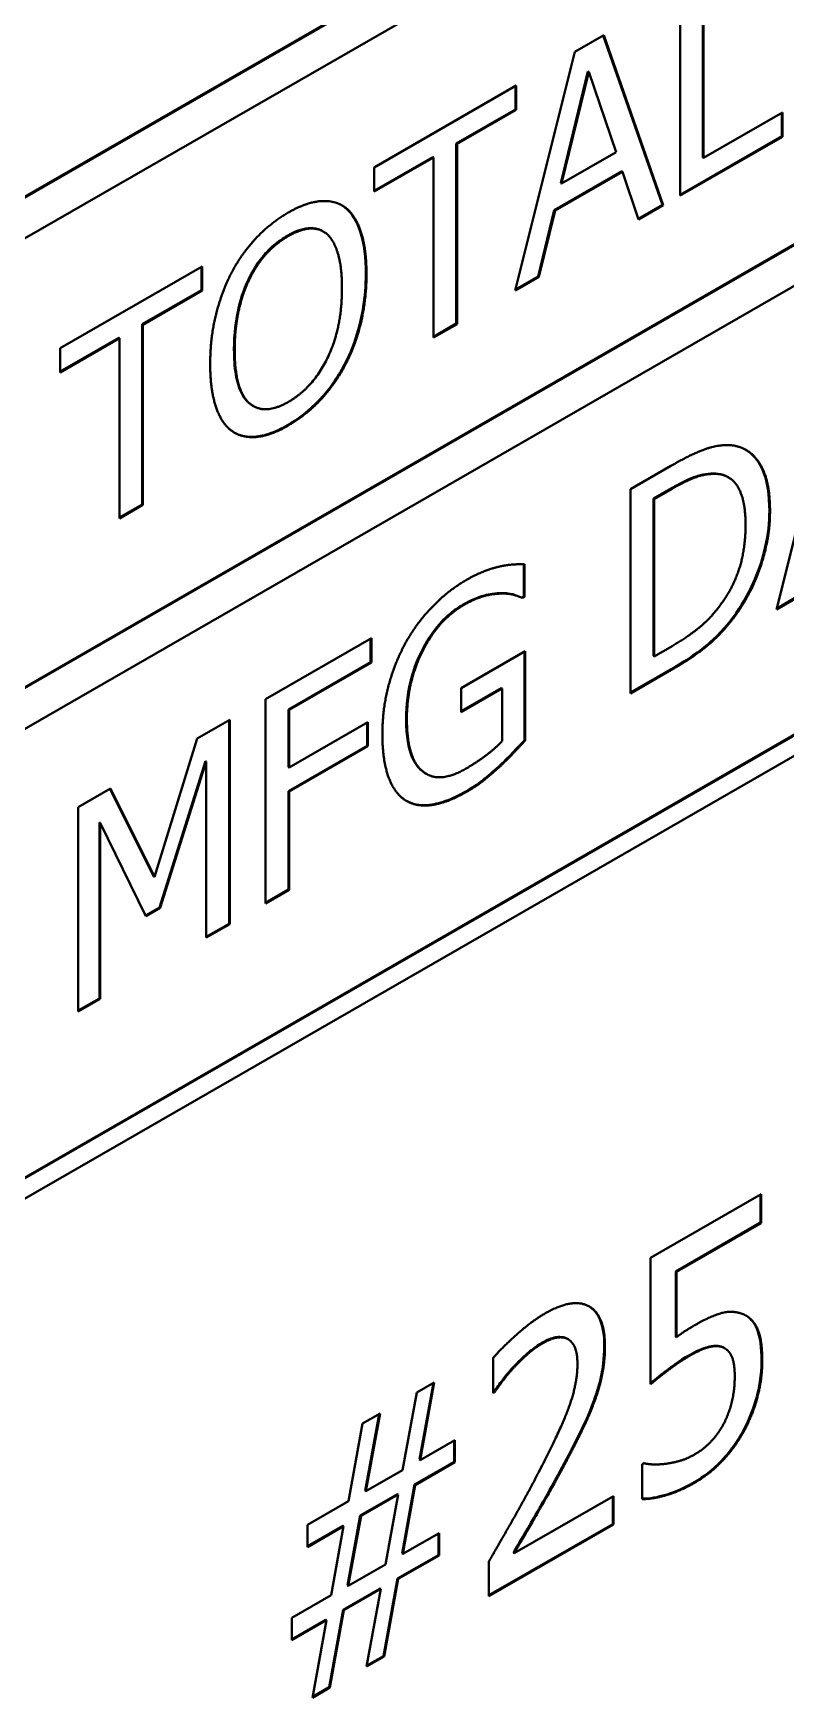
# Model space of a CAD drawing. Header units: millimetres. Extents: x 0 to 5945, y 0 to 4205.
# Drawn here: x 5611.98 to 5615.74, y 3409.63 to 3417.95 of the extents above; entities that cross this region are included whole.
import ezdxf

# ---------------------------------------------------------------- set-up
doc = ezdxf.new("R2010")
doc.units = ezdxf.units.MM
doc.header["$LTSCALE"] = 5
doc.layers.add('가시적인 것(ISO)', color=3, linetype='Continuous', lineweight=40)
doc.layers.add('가시적인 좁은 것(ISO)', color=3, linetype='Continuous', lineweight=35)

msp = doc.modelspace()

# ---------------------------------------------------------------- linework, layer by layer
at = {"layer": '가시적인 것(ISO)'}
for p, q in [((5611.495, 3416.8854), (5627.2246, 3425.9435)), ((5627.2282, 3425.9414), (5611.495, 3416.8813)), ((5611.495, 3416.677), (5627.2282, 3425.7371)), ((5611.495, 3414.4328), (5627.2246, 3423.4908)), ((5627.2282, 3423.4888), (5611.495, 3414.4287)), ((5611.495, 3414.2243), (5627.2282, 3423.2844)), ((5611.495, 3411.9801), (5627.2246, 3421.0382)), ((5627.2282, 3421.0362), (5611.495, 3411.9761)), ((5627.3165, 3420.9849), (5611.4066, 3411.823)), ((5615.3227, 3418.2301), (5615.3227, 3417.3332)), ((5615.3263, 3418.2322), (5615.3263, 3417.3311)), ((5615.2088, 3417.1426), (5615.2088, 3418.1645)), ((5614.6824, 3417.8614), (5614.827, 3417.9447)), ((5614.8247, 3417.9433), (5615.1215, 3417.0964)), ((5614.827, 3417.9447), (5615.125, 3417.0943)), ((5614.3844, 3416.6678), (5614.6824, 3417.8614)), ((5614.7483, 3417.7643), (5614.6122, 3417.2048)), ((5614.7518, 3417.7622), (5614.6157, 3417.2027)), ((5614.7483, 3417.7643), (5614.7518, 3417.7622)), ((5614.8886, 3417.3599), (5614.7518, 3417.7622)), ((5613.6796, 3417.2839), (5614.3901, 3417.6931)), ((5614.3866, 3417.691), (5614.3866, 3417.5742)), ((5614.3901, 3417.6931), (5614.3901, 3417.5722)), ((5614.3866, 3417.5742), (5614.09, 3417.4034)), ((5614.3901, 3417.5722), (5614.0936, 3417.4014)), ((5614.3866, 3417.5742), (5614.3901, 3417.5722)), ((5615.3263, 3417.3311), (5615.721, 3417.5584)), ((5615.7174, 3417.5564), (5615.7174, 3417.4395)), ((5615.721, 3417.5584), (5615.721, 3417.4375)), ((5615.7174, 3417.4395), (5615.2088, 3417.1467)), ((5615.721, 3417.4375), (5615.2088, 3417.1426)), ((5615.7174, 3417.4395), (5615.721, 3417.4375)), ((5614.09, 3417.4034), (5614.0936, 3417.4014)), ((5614.09, 3417.4034), (5614.09, 3416.5024)), ((5614.0936, 3417.4014), (5614.0936, 3416.5004)), ((5614.6157, 3417.2027), (5614.8886, 3417.3599)), ((5613.9726, 3417.3358), (5613.6796, 3417.1671)), ((5613.9761, 3417.3337), (5613.6796, 3417.163)), ((5613.6796, 3417.163), (5613.6796, 3417.2839)), ((5613.9726, 3417.3358), (5613.9761, 3417.3337)), ((5613.9761, 3416.4327), (5613.9761, 3417.3337)), ((5614.9173, 3417.2645), (5614.58, 3417.0702)), ((5614.9209, 3417.2625), (5614.5835, 3417.0682)), ((5614.9173, 3417.2645), (5614.9209, 3417.2625)), ((5615.0011, 3417.023), (5614.9209, 3417.2625)), ((5615.3227, 3417.3332), (5615.3263, 3417.3311)), ((5614.6122, 3417.2048), (5614.6157, 3417.2027)), ((5615.1215, 3417.0964), (5615, 3417.0264)), ((5615.125, 3417.0943), (5615.0011, 3417.023)), ((5615.1215, 3417.0964), (5615.125, 3417.0943)), ((5613.5313, 3417.0858), (5613.5349, 3417.0838)), ((5614.58, 3417.0702), (5614.4997, 3416.7383)), ((5614.5835, 3417.0682), (5614.5033, 3416.7363)), ((5614.58, 3417.0702), (5614.5835, 3417.0682)), ((5613.4208, 3416.9656), (5613.4243, 3416.9636)), ((5612.1095, 3416.3797), (5612.82, 3416.7889)), ((5612.8165, 3416.7869), (5612.8165, 3416.67)), ((5612.82, 3416.7889), (5612.82, 3416.668)), ((5614.5033, 3416.7363), (5614.3844, 3416.6678)), ((5614.4997, 3416.7383), (5614.3856, 3416.6726)), ((5614.4997, 3416.7383), (5614.5033, 3416.7363)), ((5612.8165, 3416.67), (5612.52, 3416.4993)), ((5612.82, 3416.668), (5612.5235, 3416.4972)), ((5612.8165, 3416.67), (5612.82, 3416.668)), ((5612.4025, 3416.4316), (5612.1095, 3416.2629)), ((5612.406, 3416.4296), (5612.1095, 3416.2588)), ((5612.4025, 3416.4316), (5612.406, 3416.4296)), ((5612.406, 3415.5286), (5612.406, 3416.4296)), ((5612.52, 3416.4993), (5612.52, 3415.5983)), ((5612.52, 3416.4993), (5612.5235, 3416.4972)), ((5612.5235, 3416.4972), (5612.5235, 3415.5962)), ((5614.09, 3416.5024), (5613.9761, 3416.4368)), ((5614.0936, 3416.5004), (5613.9761, 3416.4327)), ((5614.09, 3416.5024), (5614.0936, 3416.5004)), ((5612.1095, 3416.2588), (5612.1095, 3416.3797)), ((5615.6909, 3415.0731), (5615.9888, 3416.2666)), ((5613.0726, 3416.0919), (5613.0762, 3416.0898)), ((5614.9617, 3415.6751), (5615.163, 3415.791)), ((5614.9617, 3414.6532), (5614.9617, 3415.6751)), ((5615.1652, 3415.6787), (5615.0756, 3415.6272)), ((5615.1687, 3415.6767), (5615.0792, 3415.6251)), ((5615.4466, 3415.7361), (5615.4501, 3415.7341)), ((5612.52, 3415.5983), (5612.406, 3415.5326)), ((5612.5235, 3415.5962), (5612.406, 3415.5286)), ((5612.52, 3415.5983), (5612.5235, 3415.5962)), ((5615.0756, 3415.6272), (5615.0756, 3414.8404)), ((5615.0756, 3415.6272), (5615.0792, 3415.6251)), ((5615.0792, 3415.6251), (5615.0792, 3414.8384)), ((5614.4274, 3415.2999), (5614.4274, 3415.1379)), ((5614.4309, 3415.2999), (5614.4309, 3415.1359)), ((5614.3056, 3415.1539), (5614.3092, 3415.1519)), ((5614.4274, 3415.1379), (5614.4174, 3415.1322)), ((5614.4174, 3415.1322), (5614.4209, 3415.1301)), ((5614.4309, 3415.1359), (5614.4209, 3415.1301)), ((5614.4274, 3415.1379), (5614.4309, 3415.1359)), ((5615.8098, 3415.1415), (5615.6909, 3415.0731)), ((5615.8062, 3415.1436), (5615.6921, 3415.0778)), ((5615.4746, 3415.0346), (5615.4781, 3415.0325)), ((5613.1366, 3414.6241), (5613.6652, 3414.9285)), ((5613.6617, 3414.9265), (5613.6617, 3414.8096)), ((5613.6652, 3414.9285), (5613.6652, 3414.8076)), ((5614.1136, 3414.6791), (5614.4345, 3414.8639)), ((5614.431, 3414.8618), (5614.431, 3414.4195)), ((5614.4345, 3414.8639), (5614.4345, 3414.4175)), ((5615.0756, 3414.8404), (5615.0792, 3414.8384)), ((5615.0792, 3414.8384), (5615.1687, 3414.89)), ((5613.6617, 3414.8096), (5613.2506, 3414.5729)), ((5613.6652, 3414.8076), (5613.2541, 3414.5708)), ((5613.6617, 3414.8096), (5613.6652, 3414.8076)), ((5615.1616, 3414.7723), (5614.9617, 3414.6572)), ((5615.1651, 3414.7703), (5614.9617, 3414.6532)), ((5614.315, 3414.6798), (5614.1136, 3414.5639)), ((5614.1136, 3414.5598), (5614.1136, 3414.6791)), ((5614.3185, 3414.6778), (5614.1136, 3414.5598)), ((5614.315, 3414.6798), (5614.3185, 3414.6778)), ((5614.3185, 3414.4136), (5614.3185, 3414.6778)), ((5613.1366, 3413.6022), (5613.1366, 3414.6241)), ((5612.7943, 3414.4269), (5612.9576, 3414.521)), ((5612.954, 3414.5189), (5612.954, 3413.5011)), ((5612.9576, 3414.521), (5612.9576, 3413.499)), ((5613.2506, 3414.5729), (5613.2506, 3414.2847)), ((5613.2506, 3414.5729), (5613.2541, 3414.5708)), ((5613.2541, 3414.5708), (5613.2541, 3414.2826)), ((5613.2541, 3414.2826), (5613.6481, 3414.5095)), ((5613.6445, 3414.5075), (5613.6445, 3414.3906)), ((5613.6481, 3414.5095), (5613.6481, 3414.3886)), ((5612.5808, 3413.7351), (5612.7943, 3414.4269)), ((5613.6445, 3414.3906), (5613.2506, 3414.1638)), ((5613.6481, 3414.3886), (5613.2541, 3414.1617)), ((5613.6445, 3414.3906), (5613.6481, 3414.3886)), ((5614.431, 3414.4195), (5614.4345, 3414.4175)), ((5612.8366, 3414.3138), (5612.6059, 3413.5822)), ((5612.8401, 3414.3117), (5612.6095, 3413.5802)), ((5612.8366, 3414.3138), (5612.8401, 3414.3117)), ((5612.8401, 3413.4314), (5612.8401, 3414.3117)), ((5613.2506, 3414.2847), (5613.2541, 3414.2826)), ((5613.9203, 3414.2637), (5613.9238, 3414.2617)), ((5612.1997, 3414.0846), (5612.3602, 3414.177)), ((5612.3582, 3414.1758), (5612.5773, 3413.7371)), ((5612.3602, 3414.177), (5612.5808, 3413.7351)), ((5613.9372, 3414.252), (5613.9408, 3414.2499)), ((5613.2506, 3414.1638), (5613.2506, 3413.6718)), ((5613.2506, 3414.1638), (5613.2541, 3414.1617)), ((5613.2541, 3414.1617), (5613.2541, 3413.6698)), ((5612.1997, 3413.0626), (5612.1997, 3414.0846)), ((5612.3058, 3414.0081), (5612.3093, 3414.0061)), ((5612.3058, 3414.0081), (5612.3058, 3413.1278)), ((5612.5378, 3413.5389), (5612.3093, 3414.0061)), ((5612.3093, 3414.0061), (5612.3093, 3413.1258)), ((5612.5773, 3413.7371), (5612.5808, 3413.7351)), ((5613.2506, 3413.6718), (5613.1366, 3413.6062)), ((5613.2541, 3413.6698), (5613.1366, 3413.6022)), ((5613.2506, 3413.6718), (5613.2541, 3413.6698)), ((5612.6059, 3413.5822), (5612.5363, 3413.5421)), ((5612.6095, 3413.5802), (5612.5378, 3413.5389)), ((5612.6059, 3413.5822), (5612.6095, 3413.5802)), ((5612.954, 3413.5011), (5612.8401, 3413.4355)), ((5612.9576, 3413.499), (5612.8401, 3413.4314)), ((5612.954, 3413.5011), (5612.9576, 3413.499)), ((5612.3058, 3413.1278), (5612.1997, 3413.0667)), ((5612.3093, 3413.1258), (5612.1997, 3413.0626)), ((5612.3058, 3413.1278), (5612.3093, 3413.1258)), ((5615.061, 3411.8298), (5615.6137, 3412.148)), ((5615.6101, 3412.146), (5615.6101, 3412.006)), ((5615.6137, 3412.148), (5615.6137, 3412.0039)), ((5615.6101, 3412.006), (5615.1872, 3411.7624)), ((5615.6137, 3412.0039), (5615.1908, 3411.7604)), ((5615.6101, 3412.006), (5615.6137, 3412.0039)), ((5615.061, 3411.1977), (5615.061, 3411.8298)), ((5615.1872, 3411.7624), (5615.1872, 3411.4355)), ((5615.1872, 3411.7624), (5615.1908, 3411.7604)), ((5615.1908, 3411.7604), (5615.1908, 3411.4335)), ((5615.1872, 3411.4355), (5615.1908, 3411.4335)), ((5614.6457, 3411.4249), (5614.6492, 3411.4229)), ((5615.4219, 3411.3828), (5615.4254, 3411.3808)), ((5615.429, 3411.3792), (5615.4326, 3411.3772)), ((5614.2736, 3411.1538), (5614.2736, 3411.3287)), ((5613.892, 3411.1566), (5613.9797, 3411.2071)), ((5613.9753, 3411.2046), (5613.9057, 3410.8207)), ((5613.9797, 3411.2071), (5613.9092, 3410.8187)), ((5613.8215, 3410.7682), (5613.892, 3411.1566)), ((5614.2778, 3411.1603), (5614.2736, 3411.1578)), ((5614.2814, 3411.1582), (5614.2736, 3411.1538)), ((5614.2778, 3411.1603), (5614.2814, 3411.1582)), ((5613.6213, 3411.0007), (5613.7089, 3411.0512)), ((5613.7046, 3411.0487), (5613.6341, 3410.6643)), ((5613.7089, 3411.0512), (5613.6376, 3410.6623)), ((5613.5508, 3410.6123), (5613.6213, 3411.0007)), ((5613.9092, 3410.8187), (5614.0828, 3410.9187)), ((5614.0793, 3410.9166), (5614.0793, 3410.8094)), ((5614.0828, 3410.9187), (5614.0828, 3410.8074)), ((5613.6376, 3410.6623), (5613.8215, 3410.7682)), ((5614.0793, 3410.8094), (5613.8816, 3410.6956)), ((5614.0828, 3410.8074), (5613.8851, 3410.6935)), ((5613.9057, 3410.8207), (5613.9092, 3410.8187)), ((5614.0793, 3410.8094), (5614.0828, 3410.8074)), ((5615.0197, 3410.7973), (5615.0292, 3410.8028)), ((5615.0197, 3410.6234), (5615.0197, 3410.7973)), ((5613.8816, 3410.6956), (5613.8197, 3410.3508)), ((5613.8851, 3410.6935), (5613.8233, 3410.3488)), ((5613.8816, 3410.6956), (5613.8851, 3410.6935)), ((5613.3462, 3410.4945), (5613.5508, 3410.6123)), ((5613.7965, 3410.6485), (5613.61, 3410.5411)), ((5613.8, 3410.6465), (5613.6135, 3410.5391)), ((5613.6341, 3410.6643), (5613.6376, 3410.6623)), ((5613.7364, 3410.2968), (5613.8, 3410.6465)), ((5613.7965, 3410.6485), (5613.8, 3410.6465)), ((5614.3794, 3410.353), (5614.8753, 3410.6386)), ((5614.8718, 3410.6366), (5614.8718, 3410.4986)), ((5614.8753, 3410.6386), (5614.8753, 3410.4965)), ((5613.61, 3410.5411), (5613.5464, 3410.1915)), ((5613.6135, 3410.5391), (5613.5499, 3410.1894)), ((5613.61, 3410.5411), (5613.6135, 3410.5391)), ((5613.3462, 3410.3832), (5613.3462, 3410.4945)), ((5613.5232, 3410.4891), (5613.3462, 3410.3872)), ((5613.5267, 3410.4871), (5613.3462, 3410.3832)), ((5613.4648, 3410.1424), (5613.5267, 3410.4871)), ((5613.5232, 3410.4891), (5613.5267, 3410.4871)), ((5613.8233, 3410.3488), (5614.0038, 3410.4528)), ((5614.0002, 3410.4507), (5614.0002, 3410.3435)), ((5614.0038, 3410.4528), (5614.0038, 3410.3415)), ((5614.8718, 3410.4986), (5614.253, 3410.1422)), ((5614.8753, 3410.4965), (5614.253, 3410.1382)), ((5614.8718, 3410.4986), (5614.8753, 3410.4965)), ((5613.8197, 3410.3508), (5613.8233, 3410.3488)), ((5614.3758, 3410.3551), (5614.3794, 3410.353)), ((5613.5499, 3410.1894), (5613.7364, 3410.2968)), ((5614.0002, 3410.3435), (5613.7957, 3410.2257)), ((5614.0038, 3410.3415), (5613.7992, 3410.2237)), ((5614.0002, 3410.3435), (5614.0038, 3410.3415)), ((5614.253, 3410.1382), (5614.253, 3410.3121)), ((5613.5464, 3410.1915), (5613.5499, 3410.1894)), ((5613.7957, 3410.2257), (5613.7252, 3409.8383)), ((5613.7992, 3410.2237), (5613.7287, 3409.8362)), ((5613.7957, 3410.2257), (5613.7992, 3410.2237)), ((5613.2671, 3410.0286), (5613.4648, 3410.1424)), ((5613.7088, 3410.1757), (5613.5249, 3410.0698)), ((5613.7124, 3410.1737), (5613.5284, 3410.0677)), ((5613.641, 3409.7857), (5613.7124, 3410.1737)), ((5613.7088, 3410.1757), (5613.7124, 3410.1737)), ((5613.2671, 3409.9173), (5613.2671, 3410.0286)), ((5613.4372, 3410.0193), (5613.2671, 3409.9213)), ((5613.4408, 3410.0172), (5613.2671, 3409.9173)), ((5613.3703, 3409.6298), (5613.4408, 3410.0172)), ((5613.4372, 3410.0193), (5613.4408, 3410.0172)), ((5613.5249, 3410.0698), (5613.4544, 3409.6824)), ((5613.5284, 3410.0677), (5613.458, 3409.6803)), ((5613.5249, 3410.0698), (5613.5284, 3410.0677)), ((5613.7287, 3409.8362), (5613.641, 3409.7857)), ((5613.7252, 3409.8383), (5613.6419, 3409.7903)), ((5613.7252, 3409.8383), (5613.7287, 3409.8362)), ((5613.458, 3409.6803), (5613.3703, 3409.6298)), ((5613.4544, 3409.6824), (5613.3711, 3409.6344)), ((5613.4544, 3409.6824), (5613.458, 3409.6803))]:
    msp.add_line(p, q, dxfattribs=at)
for points, degree in [([(5613.2498, 3417.0579), (5613.3401, 3417.1099), (5613.4847, 3417.1204), (5613.5349, 3417.0838)], 2), ([(5613.5186, 3417.0943), (5613.5229, 3417.0917), (5613.5272, 3417.0889), (5613.5313, 3417.0858)], 3), ([(5612.9654, 3416.7559), (5613.017, 3416.8535), (5613.161, 3417.0068), (5613.2498, 3417.0579)], 2), ([(5613.5349, 3417.0838), (5613.585, 3417.0448), (5613.6409, 3416.8782), (5613.6409, 3416.7507)], 2), ([(5613.2505, 3416.9408), (5613.1868, 3416.904), (5613.0908, 3416.7974), (5613.0543, 3416.7217)], 2), ([(5613.4461, 3416.9474), (5613.411, 3416.9801), (5613.3121, 3416.9762), (5613.2505, 3416.9408)], 2), ([(5613.5184, 3416.6801), (5613.5184, 3416.7812), (5613.4804, 3416.9158), (5613.4461, 3416.9474)], 2), ([(5612.8594, 3416.3006), (5612.8594, 3416.429), (5612.9146, 3416.6562), (5612.9654, 3416.7559)], 2), ([(5613.0543, 3416.7217), (5613.0192, 3416.6493), (5612.9819, 3416.4706), (5612.9819, 3416.3712)], 2), ([(5613.2505, 3416.1109), (5613.373, 3416.1815), (5613.5184, 3416.4789), (5613.5184, 3416.6801)], 2), ([(5613.6409, 3416.7507), (5613.6409, 3416.6264), (5613.5865, 3416.3938), (5613.5349, 3416.2962)], 2), ([(5612.9819, 3416.3712), (5612.9819, 3416.1699), (5613.128, 3416.0404), (5613.2505, 3416.1109)], 2), ([(5612.9647, 3415.9679), (5612.9139, 3416.0065), (5612.8594, 3416.1748), (5612.8594, 3416.3006)], 2), ([(5613.5349, 3416.2962), (5613.4804, 3416.1937), (5613.3365, 3416.0428), (5613.2498, 3415.9929)], 2), ([(5613.2498, 3415.9929), (5613.1603, 3415.9414), (5613.017, 3415.9293), (5612.9647, 3415.9679)], 2), ([(5615.163, 3415.791), (5615.2876, 3415.8628), (5615.4294, 3415.9014), (5615.4796, 3415.8921)], 2), ([(5615.4796, 3415.8921), (5615.5648, 3415.8758), (5615.6586, 3415.7137), (5615.6586, 3415.5646)], 2), ([(5615.4022, 3415.7499), (5615.3549, 3415.755), (5615.2482, 3415.7225), (5615.1687, 3415.6767)], 2), ([(5615.4466, 3415.7361), (5615.4323, 3415.7444), (5615.4163, 3415.7496), (5615.3987, 3415.7519)], 3), ([(5615.5362, 3415.4958), (5615.5362, 3415.6134), (5615.4688, 3415.741), (5615.4022, 3415.7499)], 2), ([(5615.6586, 3415.5646), (5615.6586, 3415.4247), (5615.5605, 3415.1429), (5615.4781, 3415.0325)], 2), ([(5615.413, 3415.0985), (5615.4746, 3415.182), (5615.5362, 3415.3765), (5615.5362, 3415.4958)], 2), ([(5614.1416, 3415.221), (5614.1867, 3415.247), (5614.2683, 3415.2791), (5614.3056, 3415.2873)], 2), ([(5614.3056, 3415.2873), (5614.3357, 3415.2947), (5614.4087, 3415.3003), (5614.4309, 3415.2999)], 2), ([(5613.8364, 3414.9054), (5613.8902, 3415.0034), (5614.0477, 3415.167), (5614.1416, 3415.221)], 2), ([(5614.128, 3415.0956), (5614.0005, 3415.0222), (5613.8429, 3414.7095), (5613.8429, 3414.5248)], 2), ([(5614.3092, 3415.1519), (5614.2734, 3415.152), (5614.181, 3415.1261), (5614.128, 3415.0956)], 2), ([(5614.4209, 3415.1301), (5614.3987, 3415.1397), (5614.3522, 3415.1535), (5614.3092, 3415.1519)], 2), ([(5615.1687, 3414.89), (5615.2468, 3414.9349), (5615.365, 3415.032), (5615.413, 3415.0985)], 2), ([(5615.4781, 3415.0325), (5615.4108, 3414.9449), (5615.2726, 3414.8322), (5615.1651, 3414.7703)], 2), ([(5613.7204, 3414.4501), (5613.7204, 3414.5735), (5613.7806, 3414.8036), (5613.8364, 3414.9054)], 2), ([(5613.8429, 3414.5248), (5613.8429, 3414.4221), (5613.8844, 3414.292), (5613.9238, 3414.2617)], 2), ([(5613.8357, 3414.1182), (5613.7798, 3414.1539), (5613.7204, 3414.3201), (5613.7204, 3414.4501)], 2), ([(5614.1366, 3414.2757), (5614.186, 3414.3042), (5614.2848, 3414.3776), (5614.3185, 3414.4136)], 2), ([(5614.4345, 3414.4175), (5614.4123, 3414.3931), (5614.3364, 3414.3138), (5614.3042, 3414.2844)], 2), ([(5613.9203, 3414.2637), (5613.9257, 3414.2593), (5613.9313, 3414.2554), (5613.9372, 3414.252)], 3), ([(5613.9238, 3414.2617), (5613.9618, 3414.2305), (5614.0692, 3414.2369), (5614.1366, 3414.2757)], 2), ([(5614.3042, 3414.2844), (5614.2605, 3414.2444), (5614.1903, 3414.189), (5614.1408, 3414.1606)], 2), ([(5614.1408, 3414.1606), (5614.047, 3414.1065), (5613.8916, 3414.0833), (5613.8357, 3414.1182)], 2), ([(5614.5324, 3411.5512), (5614.6733, 3411.6324), (5614.8332, 3411.5426), (5614.8332, 3411.3875)], 2), ([(5614.2736, 3411.3287), (5614.3158, 3411.3778), (5614.4653, 3411.5126), (5614.5324, 3411.5512)], 2), ([(5615.2819, 3411.4929), (5615.3592, 3411.5374), (5615.4667, 3411.5685), (5615.5157, 3411.551)], 2), ([(5615.5157, 3411.551), (5615.5664, 3411.5345), (5615.6197, 3411.426), (5615.6197, 3411.3147)], 2), ([(5614.6458, 3411.4247), (5614.6226, 3411.4362), (5614.5599, 3411.4249), (5614.5229, 3411.4036)], 2), ([(5614.6457, 3411.4249), (5614.6446, 3411.4256), (5614.6434, 3411.4262), (5614.6423, 3411.4268)], 3), ([(5615.1908, 3411.4335), (5615.2148, 3411.4513), (5615.263, 3411.482), (5615.2819, 3411.4929)], 2), ([(5614.5229, 3411.4036), (5614.4868, 3411.3828), (5614.4129, 3411.3184), (5614.3785, 3411.2817)], 2), ([(5614.6957, 3411.2994), (5614.6957, 3411.3511), (5614.669, 3411.4132), (5614.6458, 3411.4247)], 2), ([(5614.8332, 3411.3875), (5614.8332, 3411.315), (5614.8057, 3411.1779), (5614.7808, 3411.1119)], 2), ([(5615.4254, 3411.3808), (5615.3962, 3411.3947), (5615.312, 3411.3721), (5615.2595, 3411.3419)], 2), ([(5615.429, 3411.3792), (5615.4267, 3411.3805), (5615.4243, 3411.3817), (5615.4219, 3411.3828)], 3), ([(5615.4821, 3411.2365), (5615.4821, 3411.3021), (5615.4529, 3411.3688), (5615.4254, 3411.3808)], 2), ([(5614.3785, 3411.2817), (5614.3501, 3411.2515), (5614.2977, 3411.1815), (5614.2814, 3411.1582)], 2), ([(5614.4963, 3410.7473), (5614.6114, 3410.9677), (5614.6957, 3411.201), (5614.6957, 3411.2994)], 2), ([(5615.2595, 3411.3419), (5615.2054, 3411.3107), (5615.0945, 3411.226), (5615.061, 3411.1977)], 2), ([(5615.6197, 3411.3147), (5615.6197, 3411.2263), (5615.5733, 3411.0485), (5615.5311, 3410.9686)], 2), ([(5615.4306, 3411.0071), (5615.4555, 3411.0582), (5615.4821, 3411.1709), (5615.4821, 3411.2365)], 2), ([(5614.7808, 3411.1119), (5614.7558, 3411.0439), (5614.6854, 3410.8979), (5614.6467, 3410.825)], 2), ([(5615.5311, 3410.9686), (5615.4882, 3410.8882), (5615.3618, 3410.7508), (5615.2836, 3410.7058)], 2), ([(5615.2853, 3410.8489), (5615.3257, 3410.8722), (5615.4031, 3410.9525), (5615.4306, 3411.0071)], 2), ([(5615.1383, 3410.8), (5615.1779, 3410.8059), (5615.2441, 3410.8251), (5615.2853, 3410.8489)], 2), ([(5614.6467, 3410.825), (5614.5831, 3410.7039), (5614.4266, 3410.4329), (5614.3794, 3410.353)], 2), ([(5615.0292, 3410.8028), (5615.0446, 3410.7978), (5615.1031, 3410.7956), (5615.1383, 3410.8)], 2), ([(5614.253, 3410.3121), (5614.3201, 3410.4272), (5614.4395, 3410.6381), (5614.4963, 3410.7473)], 2), ([(5615.2836, 3410.7058), (5615.2114, 3410.6642), (5615.0713, 3410.6223), (5615.0197, 3410.6234)], 2)]:
    msp.add_open_spline(points, degree=degree, dxfattribs=at)
for points, knots in [([(5613.5313, 3417.0858), (5613.5699, 3417.0558), (5613.5939, 3417.0097), (5613.6298, 3416.9026), (5613.6374, 3416.829), (5613.6374, 3416.7527)], [-0.09854339, -0.09854339, -0.09854339, -0.09854339, -0.05603488, -0.05603488, 0, 0, 0, 0]), ([(5613.247, 3416.9428), (5613.2237, 3416.9294), (5613.2004, 3416.9134), (5613.1514, 3416.8717), (5613.1323, 3416.8501), (5613.0923, 3416.8005), (5613.0697, 3416.7631), (5613.0507, 3416.7238)], [-0.05013354, -0.05013354, -0.05013354, -0.05013354, -0.03915095, -0.03915095, -0.02635267, -0.02635267, 0, 0, 0, 0]), ([(5613.4208, 3416.9656), (5613.4143, 3416.9693), (5613.4074, 3416.9724), (5613.3845, 3416.9798), (5613.3675, 3416.9814), (5613.3167, 3416.9765), (5613.2822, 3416.963), (5613.247, 3416.9428)], [-0.05452309, -0.05452309, -0.05452309, -0.05452309, -0.04668159, -0.04668159, -0.0298476, -0.0298476, 0, 0, 0, 0]), ([(5613.0507, 3416.7238), (5613.0249, 3416.6706), (5613.0081, 3416.6152), (5612.9883, 3416.5202), (5612.9784, 3416.457), (5612.9784, 3416.3732)], [-0.1397911, -0.1397911, -0.1397911, -0.1397911, -0.0615246, -0.0615246, 0, 0, 0, 0]), ([(5613.6374, 3416.7527), (5613.6374, 3416.6279), (5613.6171, 3416.5337), (5613.5835, 3416.4133), (5613.5613, 3416.3549), (5613.5313, 3416.2983)], [-0.07947298, -0.07947298, -0.07947298, -0.07947298, -0.03850411, -0.03850411, 0, 0, 0, 0]), ([(5612.9784, 3416.3732), (5612.9784, 3416.3295), (5612.981, 3416.2864), (5612.9933, 3416.2138), (5613.0022, 3416.1824), (5613.034, 3416.1186), (5613.056, 3416.1014), (5613.0726, 3416.0919)], [-0.10428566, -0.10428566, -0.10428566, -0.10428566, -0.08816651, -0.08816651, -0.07438287, -0.07438287, -0.05498021, -0.05498021, -0.05498021, -0.05498021]), ([(5613.5313, 3416.2983), (5613.5137, 3416.265), (5613.4942, 3416.233), (5613.4445, 3416.1631), (5613.4197, 3416.1358), (5613.3544, 3416.0673), (5613.3009, 3416.0264), (5613.2463, 3415.995)], [-0.07035374, -0.07035374, -0.07035374, -0.07035374, -0.05988371, -0.05988371, -0.04632861, -0.04632861, 0, 0, 0, 0]), ([(5613.2463, 3415.995), (5613.2146, 3415.9767), (5613.1829, 3415.9618), (5613.123, 3415.9421), (5613.0953, 3415.9369), (5613.0353, 3415.9361), (5613.0056, 3415.9435), (5612.9794, 3415.9582)], [-0.09093446, -0.09093446, -0.09093446, -0.09093446, -0.06411402, -0.06411402, -0.03908731, -0.03908731, -0.00753045, -0.00753045, -0.00753045, -0.00753045]), ([(5615.5367, 3415.8716), (5615.5453, 3415.8665), (5615.5535, 3415.8607), (5615.583, 3415.8357), (5615.6046, 3415.8089), (5615.6459, 3415.7146), (5615.6551, 3415.643), (5615.6551, 3415.5667)], [-0.1069003, -0.1069003, -0.1069003, -0.1069003, -0.0934419, -0.0934419, -0.0560245, -0.0560245, 0, 0, 0, 0]), ([(5615.3987, 3415.7519), (5615.3672, 3415.7553), (5615.3336, 3415.7516), (5615.2762, 3415.7341), (5615.2358, 3415.7194), (5615.1652, 3415.6787)], [-0.1576458, -0.1576458, -0.1576458, -0.1576458, -0.059904, -0.059904, 0, 0, 0, 0]), ([(5615.6551, 3415.5667), (5615.6551, 3415.5092), (5615.6489, 3415.4488), (5615.618, 3415.3116), (5615.5941, 3415.25), (5615.5475, 3415.1455), (5615.5144, 3415.0879), (5615.4746, 3415.0346)], [-0.09408021, -0.09408021, -0.09408021, -0.09408021, -0.06940034, -0.06940034, -0.04049023, -0.04049023, 0, 0, 0, 0]), ([(5614.1244, 3415.0976), (5614.1052, 3415.0866), (5614.0861, 3415.0737), (5614.0495, 3415.0444), (5614.0322, 3415.0284), (5613.9846, 3414.9773), (5613.9577, 3414.9396), (5613.9123, 3414.8591), (5613.8871, 3414.8063), (5613.847, 3414.6656), (5613.8393, 3414.5935), (5613.8393, 3414.5268)], [-0.1907263, -0.1907263, -0.1907263, -0.1907263, -0.1642279, -0.1642279, -0.13916, -0.13916, -0.092705, -0.092705, -0.0489224, -0.0489224, 0, 0, 0, 0]), ([(5614.3056, 3415.1539), (5614.2744, 3415.154), (5614.2424, 3415.1463), (5614.1912, 3415.132), (5614.1579, 3415.1169), (5614.1244, 3415.0976)], [-0.04479022, -0.04479022, -0.04479022, -0.04479022, -0.02837861, -0.02837861, 0, 0, 0, 0]), ([(5614.4174, 3415.1322), (5614.4027, 3415.1385), (5614.3875, 3415.144), (5614.3539, 3415.1539), (5614.3295, 3415.1548), (5614.3056, 3415.1539)], [-0.0416334, -0.0416334, -0.0416334, -0.0416334, -0.02229884, -0.02229884, 0, 0, 0, 0]), ([(5615.4746, 3415.0346), (5615.4124, 3414.9536), (5615.363, 3414.9108), (5615.2831, 3414.8456), (5615.2175, 3414.8045), (5615.1616, 3414.7723)], [-0.06880073, -0.06880073, -0.06880073, -0.06880073, -0.04741805, -0.04741805, 0, 0, 0, 0]), ([(5613.8393, 3414.5268), (5613.8393, 3414.4328), (5613.8524, 3414.3769), (5613.8793, 3414.3085), (5613.8967, 3414.2819), (5613.9203, 3414.2637)], [-0.06571072, -0.06571072, -0.06571072, -0.06571072, -0.03072622, -0.03072622, 0, 0, 0, 0]), ([(5614.431, 3414.4195), (5614.4082, 3414.3945), (5614.3765, 3414.3615), (5614.3481, 3414.3317), (5614.3242, 3414.3079), (5614.3006, 3414.2865)], [-0.02607044, -0.02607044, -0.02607044, -0.02607044, -0.02082006, -0.02082006, 0, 0, 0, 0]), ([(5614.3006, 3414.2865), (5614.2747, 3414.2627), (5614.2484, 3414.2397), (5614.1948, 3414.1974), (5614.1647, 3414.1784), (5614.1373, 3414.1626)], [-0.04611182, -0.04611182, -0.04611182, -0.04611182, -0.02323585, -0.02323585, 0, 0, 0, 0]), ([(5614.1373, 3414.1626), (5614.1034, 3414.1431), (5614.0696, 3414.1269), (5614.0053, 3414.1041), (5613.9746, 3414.0968), (5613.9057, 3414.0918), (5613.8701, 3414.0988), (5613.8392, 3414.1161)], [-0.0951454, -0.0951454, -0.0951454, -0.0951454, -0.0664999, -0.0664999, -0.03983799, -0.03983799, -0.00281639, -0.00281639, -0.00281639, -0.00281639]), ([(5614.7526, 3411.5878), (5614.7765, 3411.5735), (5614.7947, 3411.5517), (5614.8235, 3411.4856), (5614.8297, 3411.4394), (5614.8297, 3411.3896)], [-0.06538306, -0.06538306, -0.06538306, -0.06538306, -0.03653888, -0.03653888, 0, 0, 0, 0]), ([(5615.5374, 3411.5416), (5615.545, 3411.537), (5615.5521, 3411.5316), (5615.5762, 3411.5086), (5615.5865, 3411.4894), (5615.61, 3411.4363), (5615.6161, 3411.3784), (5615.6161, 3411.3168)], [-0.06484737, -0.06484737, -0.06484737, -0.06484737, -0.05947229, -0.05947229, -0.04526228, -0.04526228, 0, 0, 0, 0]), ([(5614.6423, 3411.4268), (5614.6345, 3411.4306), (5614.6261, 3411.433), (5614.6051, 3411.4352), (5614.5944, 3411.4338), (5614.5657, 3411.4286), (5614.5427, 3411.4191), (5614.5194, 3411.4057)], [-0.03025866, -0.03025866, -0.03025866, -0.03025866, -0.02572677, -0.02572677, -0.01975902, -0.01975902, 0, 0, 0, 0]), ([(5614.5194, 3411.4057), (5614.4848, 3411.3858), (5614.4579, 3411.3628), (5614.4219, 3411.3314), (5614.3981, 3411.3085), (5614.375, 3411.2838)], [-0.03148889, -0.03148889, -0.03148889, -0.03148889, -0.02135379, -0.02135379, 0, 0, 0, 0]), ([(5614.8297, 3411.3896), (5614.8297, 3411.3228), (5614.8209, 3411.2735), (5614.807, 3411.2041), (5614.7943, 3411.1592), (5614.7772, 3411.1139)], [-0.04656616, -0.04656616, -0.04656616, -0.04656616, -0.02977572, -0.02977572, 0, 0, 0, 0]), ([(5615.256, 3411.3439), (5615.2025, 3411.3131), (5615.1613, 3411.2818), (5615.1202, 3411.2503), (5615.0877, 3411.2251), (5615.061, 3411.2027)], [-0.03682437, -0.03682437, -0.03682437, -0.03682437, -0.0238375, -0.0238375, -0.00101584, -0.00101584, -0.00101584, -0.00101584]), ([(5615.4219, 3411.3828), (5615.412, 3411.3875), (5615.4012, 3411.39), (5615.3725, 3411.3911), (5615.3574, 3411.3873), (5615.3199, 3411.3772), (5615.2876, 3411.3621), (5615.256, 3411.3439)], [-0.0370555, -0.0370555, -0.0370555, -0.0370555, -0.03287275, -0.03287275, -0.02685488, -0.02685488, 0, 0, 0, 0]), ([(5614.375, 3411.2838), (5614.3468, 3411.2538), (5614.3273, 3411.2277), (5614.3069, 3411.2005), (5614.2909, 3411.1789), (5614.2778, 3411.1603)], [-0.02081777, -0.02081777, -0.02081777, -0.02081777, -0.01379429, -0.01379429, 0, 0, 0, 0]), ([(5615.6161, 3411.3168), (5615.6161, 3411.2387), (5615.6026, 3411.1755), (5615.577, 3411.0796), (5615.556, 3411.0245), (5615.5276, 3410.9706)], [-0.06344185, -0.06344185, -0.06344185, -0.06344185, -0.03661189, -0.03661189, 0, 0, 0, 0]), ([(5614.7772, 3411.1139), (5614.7528, 3411.0474), (5614.7273, 3410.9942), (5614.6934, 3410.9239), (5614.6687, 3410.8753), (5614.6431, 3410.827)], [-0.0470587, -0.0470587, -0.0470587, -0.0470587, -0.0328232, -0.0328232, 0, 0, 0, 0]), ([(5615.5276, 3410.9706), (5615.5125, 3410.9423), (5615.4956, 3410.9153), (5615.4526, 3410.8558), (5615.43, 3410.8305), (5615.3723, 3410.7695), (5615.3266, 3410.7346), (5615.2801, 3410.7078)], [-0.06346703, -0.06346703, -0.06346703, -0.06346703, -0.05307498, -0.05307498, -0.03947407, -0.03947407, 0, 0, 0, 0]), ([(5614.6431, 3410.827), (5614.58, 3410.7068), (5614.5221, 3410.6064), (5614.4636, 3410.505), (5614.4148, 3410.421), (5614.3758, 3410.3551)], [-0.07123113, -0.07123113, -0.07123113, -0.07123113, -0.04596272, -0.04596272, 0, 0, 0, 0]), ([(5615.2801, 3410.7078), (5615.2136, 3410.6696), (5615.1634, 3410.653), (5615.0976, 3410.6333), (5615.0568, 3410.6251), (5615.0197, 3410.6254)], [-0.05861252, -0.05861252, -0.05861252, -0.05861252, -0.03626951, -0.03626951, -0.00112185, -0.00112185, -0.00112185, -0.00112185])]:
    msp.add_open_spline(points, degree=3, knots=knots, dxfattribs=at)
at = {"layer": '가시적인 좁은 것(ISO)'}
for p, q in [((5613.247, 3416.9428), (5613.2505, 3416.9408)), ((5613.0507, 3416.7238), (5613.0543, 3416.7217)), ((5613.6374, 3416.7527), (5613.6409, 3416.7507)), ((5612.9784, 3416.3732), (5612.9819, 3416.3712)), ((5613.5313, 3416.2983), (5613.5349, 3416.2962)), ((5613.2463, 3415.995), (5613.2498, 3415.9929)), ((5615.1652, 3415.6787), (5615.1687, 3415.6767)), ((5615.3987, 3415.7519), (5615.4022, 3415.7499)), ((5615.6551, 3415.5667), (5615.6586, 3415.5646)), ((5614.1244, 3415.0976), (5614.128, 3415.0956)), ((5615.1616, 3414.7723), (5615.1651, 3414.7703)), ((5613.8393, 3414.5268), (5613.8429, 3414.5248)), ((5614.3006, 3414.2865), (5614.3042, 3414.2844)), ((5614.1373, 3414.1626), (5614.1408, 3414.1606)), ((5614.6423, 3411.4268), (5614.6458, 3411.4247)), ((5614.5194, 3411.4057), (5614.5229, 3411.4036)), ((5614.8297, 3411.3896), (5614.8332, 3411.3875)), ((5615.256, 3411.3439), (5615.2595, 3411.3419)), ((5614.375, 3411.2838), (5614.3785, 3411.2817)), ((5615.6161, 3411.3168), (5615.6197, 3411.3147)), ((5614.7772, 3411.1139), (5614.7808, 3411.1119)), ((5615.5276, 3410.9706), (5615.5311, 3410.9686)), ((5614.6431, 3410.827), (5614.6467, 3410.825)), ((5615.2801, 3410.7078), (5615.2836, 3410.7058))]:
    msp.add_line(p, q, dxfattribs=at)

doc.saveas('drawing.dxf')
